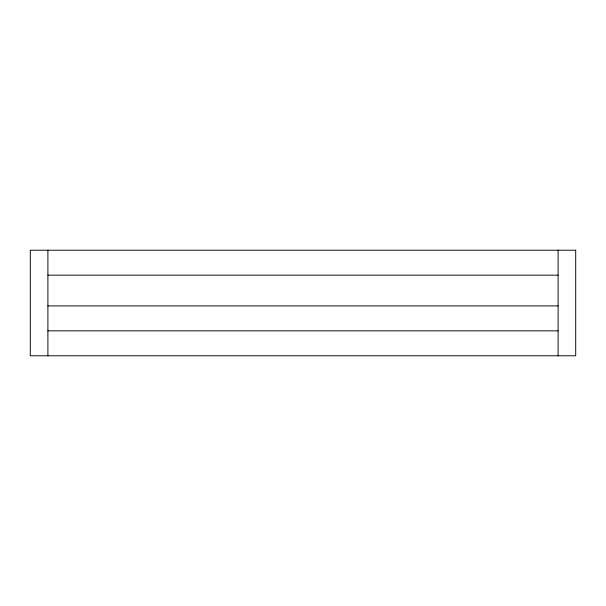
<?xml version="1.0" encoding="UTF-8"?>
<svg xmlns="http://www.w3.org/2000/svg" width="606" height="606" viewBox="0 0 606 606"><rect width="100%" height="100%" fill="white"/><g stroke="black" fill="none" stroke-linecap="round" stroke-linejoin="round"><path stroke-width="0.91" d="M47.897 275.154L558.103 275.154M47.897 305.909L558.103 305.909M47.897 330.846L558.103 330.846M558.103 250.217L558.103 355.783M47.897 250.217L47.897 355.783M575.7 250.217L30.3 250.217L30.3 355.783L575.7 355.783L575.7 250.217"/></g></svg>
